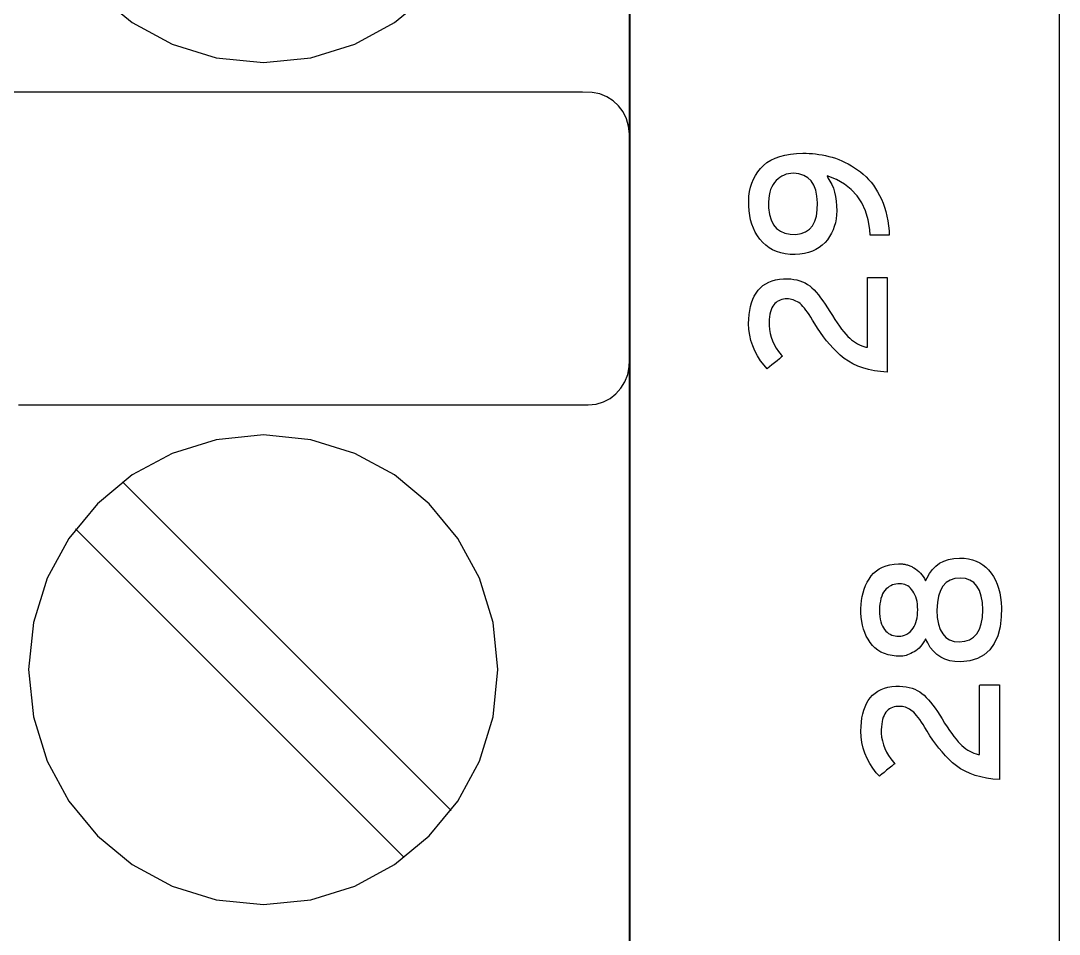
# Model space of a CAD drawing. Extents: x 1 to 47.7, y 0.2 to 35.
# Drawn here: x 37.238 to 37.978, y 11.747 to 12.398 of the extents above; entities that cross this region are included whole.
import ezdxf

# ---------------------------------------------------------------- set-up
doc = ezdxf.new("R2010")
doc.units = 0
doc.header["$MEASUREMENT"] = 0
for name, color, linetype in [('7_1__EMPTY_IO_BOARD_POSITI', 7, 'CONTINUOUS'), ('7_2___8__INDEPENDENT_INPUT', 7, 'CONTINUOUS'), ('7_3___8__OPTOISO_INDEPENDE', 7, 'CONTINUOUS'), ('7_4___24__OPTOISO_INDEPEND', 7, 'CONTINUOUS'), ('7_5___8__INDEPENDENT_INPUT', 7, 'CONTINUOUS'), ('7_6____8__INDEPENDENT_INPU', 7, 'CONTINUOUS'), ('7_7____8__OPTOISO_INDEPEND', 7, 'CONTINUOUS'), ('7_8____8__OPTOISO_INDEPEND', 7, 'CONTINUOUS'), ('8_0_____DWG', 7, 'CONTINUOUS')]:
    doc.layers.add(name, color=color, linetype=linetype)

msp = doc.modelspace()

# ---------------------------------------------------------------- linework, layer by layer
at = {"layer": '7_1__EMPTY_IO_BOARD_POSITI'}
msp.add_lwpolyline([(37.67219, 12.44011), (37.67219, 12.35263), (37.67219, 12.26309), (37.67219, 12.17165), (37.67219, 11.98367), (37.67219, 11.78993), (37.67219, 11.59163), (37.67219, 11.39002), (37.67219, 10.98171), (37.67219, 10.57481)], dxfattribs=at)
at = {"layer": '7_2___8__INDEPENDENT_INPUT'}
for points in [[(37.67212, 10.75278), (37.67212, 11.04409), (37.67212, 11.3354), (37.67212, 11.62315), (37.67212, 11.76457), (37.67212, 11.90377), (37.67212, 12.04029), (37.67212, 12.1737), (37.67212, 12.30354), (37.67212, 12.42937)], [(37.29279, 12.41696), (37.31758, 12.39652), (37.34602, 12.38109), (37.37744, 12.37134), (37.41114, 12.36794), (37.44483, 12.37134), (37.47619, 12.38109), (37.50457, 12.39652), (37.5293, 12.41696)], [(37.23653, 12.12397), (37.26625, 12.12397), (37.31803, 12.12397), (37.38383, 12.12397), (37.45565, 12.12397), (37.52546, 12.12397), (37.58525, 12.12397), (37.627, 12.12397), (37.6427, 12.12397), (37.64826, 12.12451), (37.65347, 12.12607), (37.65822, 12.12854), (37.66243, 12.13182), (37.66599, 12.13582), (37.6688, 12.14043), (37.67077, 12.14555), (37.67181, 12.15108), (37.67194, 12.1556), (37.67194, 12.1674), (37.67194, 12.18795), (37.67194, 12.21407), (37.67194, 12.24258), (37.67194, 12.27029), (37.67194, 12.29402), (37.67194, 12.3106), (37.67194, 12.31683), (37.67142, 12.32253), (37.6699, 12.32786), (37.66749, 12.33274), (37.6643, 12.33705), (37.6604, 12.34071), (37.65591, 12.34359), (37.65092, 12.34562), (37.64552, 12.34668), (37.63861, 12.34682), (37.60888, 12.34682), (37.55711, 12.34682), (37.4913, 12.34682), (37.41949, 12.34682), (37.34968, 12.34682), (37.28989, 12.34682), (37.24813, 12.34682), (37.23243, 12.34682)], [(37.5448, 11.83494), (37.31053, 12.0692)], [(37.51138, 11.80152), (37.27711, 12.03578)]]:
    msp.add_lwpolyline(points, dxfattribs=at)
msp.add_lwpolyline([(37.41114, 11.76793), (37.44483, 11.77133), (37.47619, 11.78109), (37.50457, 11.79652), (37.5293, 11.81696), (37.5497, 11.84174), (37.56509, 11.87018), (37.57483, 11.90161), (37.57822, 11.93536), (37.57483, 11.96906), (37.56509, 12.00045), (37.5497, 12.02886), (37.5293, 12.05362), (37.50457, 12.07405), (37.47619, 12.08947), (37.44483, 12.09922), (37.41114, 12.10262), (37.37744, 12.09922), (37.34602, 12.08947), (37.31758, 12.07405), (37.29279, 12.05362), (37.27233, 12.02886), (37.25687, 12.00045), (37.2471, 11.96906), (37.24369, 11.93536), (37.2471, 11.90161), (37.25687, 11.87018), (37.27233, 11.84174), (37.29279, 11.81696), (37.31758, 11.79652), (37.34602, 11.78109), (37.37744, 11.77133)], close=True, dxfattribs=at)
at = {"layer": '7_3___8__OPTOISO_INDEPENDE'}
for points in [[(37.67212, 10.75278), (37.67212, 11.04409), (37.67212, 11.3354), (37.67212, 11.62315), (37.67212, 11.76457), (37.67212, 11.90377), (37.67212, 12.04029), (37.67212, 12.1737), (37.67212, 12.30354), (37.67212, 12.42937)], [(37.29279, 12.41696), (37.31758, 12.39652), (37.34602, 12.38109), (37.37744, 12.37134), (37.41114, 12.36794), (37.44483, 12.37134), (37.47619, 12.38109), (37.50457, 12.39652), (37.5293, 12.41696)], [(37.23653, 12.12397), (37.26625, 12.12397), (37.31803, 12.12397), (37.38383, 12.12397), (37.45565, 12.12397), (37.52546, 12.12397), (37.58525, 12.12397), (37.627, 12.12397), (37.6427, 12.12397), (37.64826, 12.12451), (37.65347, 12.12607), (37.65822, 12.12854), (37.66243, 12.13182), (37.66599, 12.13582), (37.6688, 12.14043), (37.67077, 12.14555), (37.67181, 12.15108), (37.67194, 12.1556), (37.67194, 12.1674), (37.67194, 12.18795), (37.67194, 12.21407), (37.67194, 12.24258), (37.67194, 12.27029), (37.67194, 12.29402), (37.67194, 12.3106), (37.67194, 12.31683), (37.67142, 12.32253), (37.6699, 12.32786), (37.66749, 12.33274), (37.6643, 12.33705), (37.6604, 12.34071), (37.65591, 12.34359), (37.65092, 12.34562), (37.64552, 12.34668), (37.63861, 12.34682), (37.60888, 12.34682), (37.55711, 12.34682), (37.4913, 12.34682), (37.41949, 12.34682), (37.34968, 12.34682), (37.28989, 12.34682), (37.24813, 12.34682), (37.23243, 12.34682)], [(37.5448, 11.83494), (37.31053, 12.0692)], [(37.51138, 11.80152), (37.27711, 12.03578)]]:
    msp.add_lwpolyline(points, dxfattribs=at)
msp.add_lwpolyline([(37.41114, 11.76793), (37.44483, 11.77133), (37.47619, 11.78109), (37.50457, 11.79652), (37.5293, 11.81696), (37.5497, 11.84174), (37.56509, 11.87018), (37.57483, 11.90161), (37.57822, 11.93536), (37.57483, 11.96906), (37.56509, 12.00045), (37.5497, 12.02886), (37.5293, 12.05362), (37.50457, 12.07405), (37.47619, 12.08947), (37.44483, 12.09922), (37.41114, 12.10262), (37.37744, 12.09922), (37.34602, 12.08947), (37.31758, 12.07405), (37.29279, 12.05362), (37.27233, 12.02886), (37.25687, 12.00045), (37.2471, 11.96906), (37.24369, 11.93536), (37.2471, 11.90161), (37.25687, 11.87018), (37.27233, 11.84174), (37.29279, 11.81696), (37.31758, 11.79652), (37.34602, 11.78109), (37.37744, 11.77133)], close=True, dxfattribs=at)
at = {"layer": '7_4___24__OPTOISO_INDEPEND'}
for points in [[(37.67212, 10.75278), (37.67212, 11.04409), (37.67212, 11.3354), (37.67212, 11.62315), (37.67212, 11.76457), (37.67212, 11.90377), (37.67212, 12.04029), (37.67212, 12.1737), (37.67212, 12.30354), (37.67212, 12.42937)], [(37.29279, 12.41696), (37.31758, 12.39652), (37.34602, 12.38109), (37.37744, 12.37134), (37.41114, 12.36794), (37.44483, 12.37134), (37.47619, 12.38109), (37.50457, 12.39652), (37.5293, 12.41696)], [(37.23653, 12.12397), (37.26625, 12.12397), (37.31803, 12.12397), (37.38383, 12.12397), (37.45565, 12.12397), (37.52546, 12.12397), (37.58525, 12.12397), (37.627, 12.12397), (37.6427, 12.12397), (37.64826, 12.12451), (37.65347, 12.12607), (37.65822, 12.12854), (37.66243, 12.13182), (37.66599, 12.13582), (37.6688, 12.14043), (37.67077, 12.14555), (37.67181, 12.15108), (37.67194, 12.1556), (37.67194, 12.1674), (37.67194, 12.18795), (37.67194, 12.21407), (37.67194, 12.24258), (37.67194, 12.27029), (37.67194, 12.29402), (37.67194, 12.3106), (37.67194, 12.31683), (37.67142, 12.32253), (37.6699, 12.32786), (37.66749, 12.33274), (37.6643, 12.33705), (37.6604, 12.34071), (37.65591, 12.34359), (37.65092, 12.34562), (37.64552, 12.34668), (37.63861, 12.34682), (37.60888, 12.34682), (37.55711, 12.34682), (37.4913, 12.34682), (37.41949, 12.34682), (37.34968, 12.34682), (37.28989, 12.34682), (37.24813, 12.34682), (37.23243, 12.34682)], [(37.5448, 11.83494), (37.31053, 12.0692)], [(37.51138, 11.80152), (37.27711, 12.03578)]]:
    msp.add_lwpolyline(points, dxfattribs=at)
msp.add_lwpolyline([(37.41114, 11.76793), (37.44483, 11.77133), (37.47619, 11.78109), (37.50457, 11.79652), (37.5293, 11.81696), (37.5497, 11.84174), (37.56509, 11.87018), (37.57483, 11.90161), (37.57822, 11.93536), (37.57483, 11.96906), (37.56509, 12.00045), (37.5497, 12.02886), (37.5293, 12.05362), (37.50457, 12.07405), (37.47619, 12.08947), (37.44483, 12.09922), (37.41114, 12.10262), (37.37744, 12.09922), (37.34602, 12.08947), (37.31758, 12.07405), (37.29279, 12.05362), (37.27233, 12.02886), (37.25687, 12.00045), (37.2471, 11.96906), (37.24369, 11.93536), (37.2471, 11.90161), (37.25687, 11.87018), (37.27233, 11.84174), (37.29279, 11.81696), (37.31758, 11.79652), (37.34602, 11.78109), (37.37744, 11.77133)], close=True, dxfattribs=at)
at = {"layer": '7_5___8__INDEPENDENT_INPUT'}
for points in [[(37.67212, 10.75278), (37.67212, 11.04409), (37.67212, 11.3354), (37.67212, 11.62315), (37.67212, 11.76457), (37.67212, 11.90377), (37.67212, 12.04029), (37.67212, 12.1737), (37.67212, 12.30354), (37.67212, 12.42937)], [(37.29279, 12.41696), (37.31758, 12.39652), (37.34602, 12.38109), (37.37744, 12.37134), (37.41114, 12.36794), (37.44483, 12.37134), (37.47619, 12.38109), (37.50457, 12.39652), (37.5293, 12.41696)], [(37.23653, 12.12397), (37.26625, 12.12397), (37.31803, 12.12397), (37.38383, 12.12397), (37.45565, 12.12397), (37.52546, 12.12397), (37.58525, 12.12397), (37.627, 12.12397), (37.6427, 12.12397), (37.64826, 12.12451), (37.65347, 12.12607), (37.65822, 12.12854), (37.66243, 12.13182), (37.66599, 12.13582), (37.6688, 12.14043), (37.67077, 12.14555), (37.67181, 12.15108), (37.67194, 12.1556), (37.67194, 12.1674), (37.67194, 12.18795), (37.67194, 12.21407), (37.67194, 12.24258), (37.67194, 12.27029), (37.67194, 12.29402), (37.67194, 12.3106), (37.67194, 12.31683), (37.67142, 12.32253), (37.6699, 12.32786), (37.66749, 12.33274), (37.6643, 12.33705), (37.6604, 12.34071), (37.65591, 12.34359), (37.65092, 12.34562), (37.64552, 12.34668), (37.63861, 12.34682), (37.60888, 12.34682), (37.55711, 12.34682), (37.4913, 12.34682), (37.41949, 12.34682), (37.34968, 12.34682), (37.28989, 12.34682), (37.24813, 12.34682), (37.23243, 12.34682)], [(37.5448, 11.83494), (37.31053, 12.0692)], [(37.51138, 11.80152), (37.27711, 12.03578)]]:
    msp.add_lwpolyline(points, dxfattribs=at)
msp.add_lwpolyline([(37.41114, 11.76793), (37.44483, 11.77133), (37.47619, 11.78109), (37.50457, 11.79652), (37.5293, 11.81696), (37.5497, 11.84174), (37.56509, 11.87018), (37.57483, 11.90161), (37.57822, 11.93536), (37.57483, 11.96906), (37.56509, 12.00045), (37.5497, 12.02886), (37.5293, 12.05362), (37.50457, 12.07405), (37.47619, 12.08947), (37.44483, 12.09922), (37.41114, 12.10262), (37.37744, 12.09922), (37.34602, 12.08947), (37.31758, 12.07405), (37.29279, 12.05362), (37.27233, 12.02886), (37.25687, 12.00045), (37.2471, 11.96906), (37.24369, 11.93536), (37.2471, 11.90161), (37.25687, 11.87018), (37.27233, 11.84174), (37.29279, 11.81696), (37.31758, 11.79652), (37.34602, 11.78109), (37.37744, 11.77133)], close=True, dxfattribs=at)
at = {"layer": '7_6____8__INDEPENDENT_INPU'}
for points in [[(37.67212, 10.75278), (37.67212, 11.04409), (37.67212, 11.3354), (37.67212, 11.62315), (37.67212, 11.76457), (37.67212, 11.90377), (37.67212, 12.04029), (37.67212, 12.1737), (37.67212, 12.30354), (37.67212, 12.42937)], [(37.29279, 12.41696), (37.31758, 12.39652), (37.34602, 12.38109), (37.37744, 12.37134), (37.41114, 12.36794), (37.44483, 12.37134), (37.47619, 12.38109), (37.50457, 12.39652), (37.5293, 12.41696)], [(37.23653, 12.12397), (37.26625, 12.12397), (37.31803, 12.12397), (37.38383, 12.12397), (37.45565, 12.12397), (37.52546, 12.12397), (37.58525, 12.12397), (37.627, 12.12397), (37.6427, 12.12397), (37.64826, 12.12451), (37.65347, 12.12607), (37.65822, 12.12854), (37.66243, 12.13182), (37.66599, 12.13582), (37.6688, 12.14043), (37.67077, 12.14555), (37.67181, 12.15108), (37.67194, 12.1556), (37.67194, 12.1674), (37.67194, 12.18795), (37.67194, 12.21407), (37.67194, 12.24258), (37.67194, 12.27029), (37.67194, 12.29402), (37.67194, 12.3106), (37.67194, 12.31683), (37.67142, 12.32253), (37.6699, 12.32786), (37.66749, 12.33274), (37.6643, 12.33705), (37.6604, 12.34071), (37.65591, 12.34359), (37.65092, 12.34562), (37.64552, 12.34668), (37.63861, 12.34682), (37.60888, 12.34682), (37.55711, 12.34682), (37.4913, 12.34682), (37.41949, 12.34682), (37.34968, 12.34682), (37.28989, 12.34682), (37.24813, 12.34682), (37.23243, 12.34682)], [(37.5448, 11.83494), (37.31053, 12.0692)], [(37.51138, 11.80152), (37.27711, 12.03578)]]:
    msp.add_lwpolyline(points, dxfattribs=at)
msp.add_lwpolyline([(37.41114, 11.76793), (37.44483, 11.77133), (37.47619, 11.78109), (37.50457, 11.79652), (37.5293, 11.81696), (37.5497, 11.84174), (37.56509, 11.87018), (37.57483, 11.90161), (37.57822, 11.93536), (37.57483, 11.96906), (37.56509, 12.00045), (37.5497, 12.02886), (37.5293, 12.05362), (37.50457, 12.07405), (37.47619, 12.08947), (37.44483, 12.09922), (37.41114, 12.10262), (37.37744, 12.09922), (37.34602, 12.08947), (37.31758, 12.07405), (37.29279, 12.05362), (37.27233, 12.02886), (37.25687, 12.00045), (37.2471, 11.96906), (37.24369, 11.93536), (37.2471, 11.90161), (37.25687, 11.87018), (37.27233, 11.84174), (37.29279, 11.81696), (37.31758, 11.79652), (37.34602, 11.78109), (37.37744, 11.77133)], close=True, dxfattribs=at)
at = {"layer": '7_7____8__OPTOISO_INDEPEND'}
for points in [[(37.67212, 10.75278), (37.67212, 11.04409), (37.67212, 11.3354), (37.67212, 11.62315), (37.67212, 11.76457), (37.67212, 11.90377), (37.67212, 12.04029), (37.67212, 12.1737), (37.67212, 12.30354), (37.67212, 12.42937)], [(37.29279, 12.41696), (37.31758, 12.39652), (37.34602, 12.38109), (37.37744, 12.37134), (37.41114, 12.36794), (37.44483, 12.37134), (37.47619, 12.38109), (37.50457, 12.39652), (37.5293, 12.41696)], [(37.23653, 12.12397), (37.26625, 12.12397), (37.31803, 12.12397), (37.38383, 12.12397), (37.45565, 12.12397), (37.52546, 12.12397), (37.58525, 12.12397), (37.627, 12.12397), (37.6427, 12.12397), (37.64826, 12.12451), (37.65347, 12.12607), (37.65822, 12.12854), (37.66243, 12.13182), (37.66599, 12.13582), (37.6688, 12.14043), (37.67077, 12.14555), (37.67181, 12.15108), (37.67194, 12.1556), (37.67194, 12.1674), (37.67194, 12.18795), (37.67194, 12.21407), (37.67194, 12.24258), (37.67194, 12.27029), (37.67194, 12.29402), (37.67194, 12.3106), (37.67194, 12.31683), (37.67142, 12.32253), (37.6699, 12.32786), (37.66749, 12.33274), (37.6643, 12.33705), (37.6604, 12.34071), (37.65591, 12.34359), (37.65092, 12.34562), (37.64552, 12.34668), (37.63861, 12.34682), (37.60888, 12.34682), (37.55711, 12.34682), (37.4913, 12.34682), (37.41949, 12.34682), (37.34968, 12.34682), (37.28989, 12.34682), (37.24813, 12.34682), (37.23243, 12.34682)], [(37.5448, 11.83494), (37.31053, 12.0692)], [(37.51138, 11.80152), (37.27711, 12.03578)]]:
    msp.add_lwpolyline(points, dxfattribs=at)
msp.add_lwpolyline([(37.41114, 11.76793), (37.44483, 11.77133), (37.47619, 11.78109), (37.50457, 11.79652), (37.5293, 11.81696), (37.5497, 11.84174), (37.56509, 11.87018), (37.57483, 11.90161), (37.57822, 11.93536), (37.57483, 11.96906), (37.56509, 12.00045), (37.5497, 12.02886), (37.5293, 12.05362), (37.50457, 12.07405), (37.47619, 12.08947), (37.44483, 12.09922), (37.41114, 12.10262), (37.37744, 12.09922), (37.34602, 12.08947), (37.31758, 12.07405), (37.29279, 12.05362), (37.27233, 12.02886), (37.25687, 12.00045), (37.2471, 11.96906), (37.24369, 11.93536), (37.2471, 11.90161), (37.25687, 11.87018), (37.27233, 11.84174), (37.29279, 11.81696), (37.31758, 11.79652), (37.34602, 11.78109), (37.37744, 11.77133)], close=True, dxfattribs=at)
at = {"layer": '7_8____8__OPTOISO_INDEPEND'}
for points in [[(37.67212, 10.75278), (37.67212, 11.04409), (37.67212, 11.3354), (37.67212, 11.62315), (37.67212, 11.76457), (37.67212, 11.90377), (37.67212, 12.04029), (37.67212, 12.1737), (37.67212, 12.30354), (37.67212, 12.42937)], [(37.29279, 12.41696), (37.31758, 12.39652), (37.34602, 12.38109), (37.37744, 12.37134), (37.41114, 12.36794), (37.44483, 12.37134), (37.47619, 12.38109), (37.50457, 12.39652), (37.5293, 12.41696)], [(37.23653, 12.12397), (37.26625, 12.12397), (37.31803, 12.12397), (37.38383, 12.12397), (37.45565, 12.12397), (37.52546, 12.12397), (37.58525, 12.12397), (37.627, 12.12397), (37.6427, 12.12397), (37.64826, 12.12451), (37.65347, 12.12607), (37.65822, 12.12854), (37.66243, 12.13182), (37.66599, 12.13582), (37.6688, 12.14043), (37.67077, 12.14555), (37.67181, 12.15108), (37.67194, 12.1556), (37.67194, 12.1674), (37.67194, 12.18795), (37.67194, 12.21407), (37.67194, 12.24258), (37.67194, 12.27029), (37.67194, 12.29402), (37.67194, 12.3106), (37.67194, 12.31683), (37.67142, 12.32253), (37.6699, 12.32786), (37.66749, 12.33274), (37.6643, 12.33705), (37.6604, 12.34071), (37.65591, 12.34359), (37.65092, 12.34562), (37.64552, 12.34668), (37.63861, 12.34682), (37.60888, 12.34682), (37.55711, 12.34682), (37.4913, 12.34682), (37.41949, 12.34682), (37.34968, 12.34682), (37.28989, 12.34682), (37.24813, 12.34682), (37.23243, 12.34682)], [(37.5448, 11.83494), (37.31053, 12.0692)], [(37.51138, 11.80152), (37.27711, 12.03578)]]:
    msp.add_lwpolyline(points, dxfattribs=at)
msp.add_lwpolyline([(37.41114, 11.76793), (37.44483, 11.77133), (37.47619, 11.78109), (37.50457, 11.79652), (37.5293, 11.81696), (37.5497, 11.84174), (37.56509, 11.87018), (37.57483, 11.90161), (37.57822, 11.93536), (37.57483, 11.96906), (37.56509, 12.00045), (37.5497, 12.02886), (37.5293, 12.05362), (37.50457, 12.07405), (37.47619, 12.08947), (37.44483, 12.09922), (37.41114, 12.10262), (37.37744, 12.09922), (37.34602, 12.08947), (37.31758, 12.07405), (37.29279, 12.05362), (37.27233, 12.02886), (37.25687, 12.00045), (37.2471, 11.96906), (37.24369, 11.93536), (37.2471, 11.90161), (37.25687, 11.87018), (37.27233, 11.84174), (37.29279, 11.81696), (37.31758, 11.79652), (37.34602, 11.78109), (37.37744, 11.77133)], close=True, dxfattribs=at)
at = {"layer": '8_0_____DWG'}
msp.add_lwpolyline([(37.97843, 13.94184), (37.97843, 13.75805), (37.97843, 13.57284), (37.97843, 13.3863), (37.97843, 13.19851), (37.97843, 13.00958), (37.97843, 12.8196), (37.97843, 12.62867), (37.97843, 12.43688), (37.97843, 12.24433), (37.97843, 12.05111), (37.97843, 11.66305), (37.97843, 11.27346), (37.97843, 10.88312), (37.97843, 10.49277)], dxfattribs=at)
for points in [[(37.79575, 12.3034), (37.79797, 12.30336), (37.80022, 12.30326), (37.80248, 12.30308), (37.80477, 12.30283), (37.80707, 12.30251), (37.8094, 12.30212), (37.81174, 12.30166), (37.81411, 12.30112), (37.81649, 12.3005), (37.81887, 12.29973), (37.82121, 12.29887), (37.82353, 12.2979), (37.82581, 12.29684), (37.82807, 12.29567), (37.83029, 12.29441), (37.83249, 12.29304), (37.83465, 12.29158), (37.83676, 12.29003), (37.83876, 12.28838), (37.84068, 12.28661), (37.84252, 12.28471), (37.84426, 12.28268), (37.84591, 12.28053), (37.84748, 12.27825), (37.84896, 12.27585), (37.85035, 12.27333), (37.85166, 12.27064), (37.85284, 12.26782), (37.85389, 12.26485), (37.8548, 12.26175), (37.85558, 12.2585), (37.85622, 12.25512), (37.85673, 12.2516), (37.8571, 12.24793), (37.85727, 12.24502), (37.85655, 12.24502), (37.85506, 12.24502), (37.85303, 12.24502), (37.85072, 12.24502), (37.84839, 12.24502), (37.84627, 12.24502), (37.84463, 12.24502), (37.84371, 12.24502), (37.84333, 12.24902), (37.84224, 12.25596), (37.84037, 12.26228), (37.83774, 12.26798), (37.83434, 12.27306), (37.83018, 12.27752), (37.82524, 12.28136), (37.81953, 12.28458), (37.81306, 12.28718), (37.81347, 12.28576), (37.815, 12.28349), (37.81633, 12.28102), (37.81744, 12.27837), (37.81833, 12.27552), (37.81902, 12.27248), (37.81949, 12.26924), (37.81974, 12.26582), (37.81979, 12.2623), (37.81966, 12.25938), (37.81933, 12.25656), (37.81881, 12.25383), (37.81808, 12.25121), (37.81715, 12.24869), (37.81602, 12.24627), (37.8147, 12.24395), (37.81317, 12.24173), (37.81145, 12.23962), (37.80951, 12.23772), (37.80737, 12.23606), (37.80502, 12.23465), (37.80247, 12.23347), (37.7997, 12.23254), (37.79673, 12.23185), (37.79355, 12.23141), (37.79016, 12.2312), (37.78657, 12.23129), (37.78314, 12.23167), (37.77992, 12.23233), (37.77691, 12.23327), (37.77412, 12.23449), (37.77154, 12.23599), (37.76917, 12.23776), (37.76701, 12.23982), (37.76506, 12.24214), (37.7633, 12.24458), (37.76175, 12.24717), (37.76043, 12.2499), (37.75931, 12.25279), (37.75842, 12.25582), (37.75774, 12.259), (37.75728, 12.26233), (37.75704, 12.2658), (37.75702, 12.26936), (37.75723, 12.27276), (37.75768, 12.27602), (37.75837, 12.27913), (37.7593, 12.28209), (37.76047, 12.2849), (37.76187, 12.28757), (37.76352, 12.29009), (37.7654, 12.29246), (37.76756, 12.29469), (37.77003, 12.29667), (37.7728, 12.2984), (37.77587, 12.29988), (37.77924, 12.3011), (37.78291, 12.30206), (37.78689, 12.30276), (37.79117, 12.30321)], [(37.78894, 12.28904), (37.78716, 12.28896), (37.78546, 12.28872), (37.78382, 12.28832), (37.78225, 12.28776), (37.78075, 12.28704), (37.77931, 12.28615), (37.77795, 12.28511), (37.77666, 12.28391), (37.77545, 12.28255), (37.77438, 12.28102), (37.77346, 12.27934), (37.7727, 12.2775), (37.77208, 12.2755), (37.77161, 12.27333), (37.77129, 12.27101), (37.77113, 12.26852), (37.77126, 12.26439), (37.77192, 12.25975), (37.77309, 12.25576), (37.77477, 12.25242), (37.77696, 12.24973), (37.77966, 12.24769), (37.78288, 12.24629), (37.7866, 12.24555), (37.79071, 12.24549), (37.79443, 12.24611), (37.79764, 12.24736), (37.80034, 12.24922), (37.80251, 12.25171), (37.80418, 12.25482), (37.80533, 12.25855), (37.80596, 12.2629), (37.80609, 12.26788), (37.80573, 12.27276), (37.80486, 12.27699), (37.80349, 12.28059), (37.8016, 12.28356), (37.7992, 12.28588), (37.79629, 12.28757), (37.79287, 12.28862)], [(37.85574, 12.1473), (37.85108, 12.1477), (37.84666, 12.14833), (37.84247, 12.14921), (37.83853, 12.15031), (37.83482, 12.15166), (37.83135, 12.15324), (37.82811, 12.15506), (37.82512, 12.15711), (37.82237, 12.1594), (37.81978, 12.16183), (37.81728, 12.16437), (37.81487, 12.16701), (37.81256, 12.16975), (37.81034, 12.17258), (37.80822, 12.17553), (37.80618, 12.17857), (37.80425, 12.18171), (37.80263, 12.18445), (37.80137, 12.18648), (37.80015, 12.18835), (37.79897, 12.19006), (37.79783, 12.19161), (37.79673, 12.19299), (37.79568, 12.19421), (37.79466, 12.19527), (37.79368, 12.19617), (37.79272, 12.19689), (37.79174, 12.19749), (37.79074, 12.19802), (37.78973, 12.19847), (37.7887, 12.19884), (37.78765, 12.19913), (37.78658, 12.19934), (37.78549, 12.19947), (37.78439, 12.19952), (37.78308, 12.19948), (37.78182, 12.19933), (37.78062, 12.19908), (37.77949, 12.19872), (37.77843, 12.19825), (37.77744, 12.19769), (37.77652, 12.19701), (37.77567, 12.19623), (37.77488, 12.19534), (37.77415, 12.19428), (37.77351, 12.19308), (37.77295, 12.19173), (37.77249, 12.19025), (37.77212, 12.18862), (37.77183, 12.18686), (37.77164, 12.18495), (37.77153, 12.1829), (37.77154, 12.18049), (37.7718, 12.17764), (37.7723, 12.17487), (37.77304, 12.17217), (37.77401, 12.16954), (37.77522, 12.16699), (37.77668, 12.1645), (37.77836, 12.16209), (37.78029, 12.15975), (37.7811, 12.15863), (37.7803, 12.15798), (37.77895, 12.15689), (37.77725, 12.1555), (37.77537, 12.15397), (37.77353, 12.15248), (37.77192, 12.15117), (37.77074, 12.1502), (37.77018, 12.14974), (37.76797, 12.1522), (37.76545, 12.15548), (37.76326, 12.15889), (37.7614, 12.16242), (37.75987, 12.16607), (37.75866, 12.16984), (37.75778, 12.17374), (37.75722, 12.17776), (37.757, 12.1819), (37.75708, 12.18521), (37.75733, 12.18836), (37.75774, 12.19134), (37.75832, 12.19415), (37.75907, 12.19679), (37.75998, 12.19927), (37.76105, 12.20158), (37.76229, 12.20373), (37.76371, 12.2057), (37.76536, 12.20748), (37.76718, 12.20903), (37.76918, 12.21038), (37.77136, 12.2115), (37.77372, 12.21241), (37.77626, 12.2131), (37.77897, 12.21357), (37.78186, 12.21383), (37.78463, 12.21387), (37.787, 12.21373), (37.78927, 12.21345), (37.79142, 12.21303), (37.79346, 12.21246), (37.79539, 12.21176), (37.79722, 12.2109), (37.79893, 12.20991), (37.80054, 12.20877), (37.80207, 12.20745), (37.80361, 12.20593), (37.80516, 12.20425), (37.80674, 12.20239), (37.80834, 12.20037), (37.80995, 12.19817), (37.81159, 12.1958), (37.81324, 12.19327), (37.81492, 12.19056), (37.81669, 12.18766), (37.81842, 12.18493), (37.8201, 12.18241), (37.82173, 12.18009), (37.8233, 12.17797), (37.82481, 12.17606), (37.82627, 12.17435), (37.82768, 12.17284), (37.82904, 12.17154), (37.83041, 12.17037), (37.8318, 12.16932), (37.83322, 12.16836), (37.83465, 12.16752), (37.83611, 12.16678), (37.83759, 12.16615), (37.83909, 12.16562), (37.84061, 12.1652), (37.84163, 12.16518), (37.84163, 12.16807), (37.84163, 12.17367), (37.84163, 12.18108), (37.84163, 12.18943), (37.84163, 12.19783), (37.84163, 12.20539), (37.84163, 12.21124), (37.84163, 12.21447), (37.8418, 12.21484), (37.84281, 12.21484), (37.84452, 12.21484), (37.8467, 12.21484), (37.84909, 12.21484), (37.85143, 12.21484), (37.85349, 12.21484), (37.855, 12.21484), (37.85571, 12.21484), (37.85574, 12.21335), (37.85574, 12.20765), (37.85574, 12.19883), (37.85574, 12.18808), (37.85574, 12.17659), (37.85574, 12.16557), (37.85574, 12.15622), (37.85574, 12.14973)], [(37.90744, 12.01485), (37.91067, 12.01469), (37.91371, 12.01427), (37.91657, 12.0136), (37.91924, 12.01267), (37.92173, 12.01148), (37.92405, 12.01003), (37.92617, 12.00833), (37.92812, 12.00636), (37.9299, 12.00415), (37.93151, 12.00173), (37.93293, 11.99912), (37.93415, 11.99631), (37.93517, 11.9933), (37.936, 11.9901), (37.93663, 11.9867), (37.93705, 11.9831), (37.93729, 11.97931), (37.93715, 11.97305), (37.93625, 11.96578), (37.93458, 11.95944), (37.93213, 11.95403), (37.92892, 11.94955), (37.92494, 11.946), (37.92019, 11.94339), (37.91467, 11.9417), (37.90838, 11.94095), (37.90403, 11.94108), (37.90036, 11.94168), (37.89699, 11.94271), (37.89392, 11.94419), (37.89115, 11.9461), (37.88868, 11.94845), (37.88651, 11.95124), (37.88464, 11.95447), (37.88316, 11.95735), (37.88233, 11.95579), (37.88145, 11.95434), (37.88052, 11.95301), (37.87954, 11.95179), (37.87851, 11.9507), (37.87742, 11.94972), (37.87628, 11.94886), (37.87509, 11.94811), (37.87387, 11.94746), (37.87267, 11.94686), (37.87149, 11.94634), (37.87033, 11.9459), (37.86919, 11.94554), (37.86806, 11.94526), (37.86696, 11.94507), (37.86587, 11.94495), (37.86479, 11.94491), (37.86223, 11.94501), (37.85922, 11.94535), (37.85641, 11.94594), (37.85379, 11.94678), (37.85135, 11.94787), (37.84911, 11.94922), (37.84706, 11.95082), (37.8452, 11.95266), (37.84353, 11.95477), (37.84212, 11.95695), (37.84089, 11.95926), (37.83982, 11.9617), (37.83893, 11.96426), (37.83821, 11.96695), (37.83765, 11.96976), (37.83727, 11.97269), (37.83707, 11.97575), (37.83703, 11.97887), (37.83716, 11.98183), (37.83747, 11.98469), (37.83795, 11.98746), (37.8386, 11.99013), (37.83942, 11.99271), (37.84041, 11.9952), (37.84157, 11.9976), (37.84291, 11.9999), (37.84442, 12.00209), (37.84613, 12.00405), (37.84804, 12.00576), (37.85016, 12.00723), (37.85248, 12.00845), (37.855, 12.00941), (37.85772, 12.01013), (37.86064, 12.0106), (37.86377, 12.01083), (37.86465, 12.01083), (37.86514, 12.01081), (37.86565, 12.01078), (37.86617, 12.01073), (37.8667, 12.01067), (37.86724, 12.0106), (37.86779, 12.01051), (37.86835, 12.01041), (37.86893, 12.01029), (37.86954, 12.01014), (37.87015, 12.00997), (37.87077, 12.00977), (37.87139, 12.00955), (37.87202, 12.00931), (37.87264, 12.00905), (37.87327, 12.00877), (37.87391, 12.00846), (37.87482, 12.00797), (37.87607, 12.00719), (37.87726, 12.0063), (37.87838, 12.0053), (37.87945, 12.00419), (37.88045, 12.00297), (37.88139, 12.00163), (37.88226, 12.00019), (37.88308, 11.99863), (37.8843, 12.00073), (37.88599, 12.00396), (37.88803, 12.00678), (37.89041, 12.00917), (37.89313, 12.01114), (37.89619, 12.0127), (37.8996, 12.01384), (37.90335, 12.01455)], [(37.86462, 11.9966), (37.86327, 11.99654), (37.86196, 11.99636), (37.8607, 11.99607), (37.85949, 11.99567), (37.85832, 11.99515), (37.8572, 11.99451), (37.85612, 11.99375), (37.8551, 11.99288), (37.85413, 11.99186), (37.85326, 11.99067), (37.8525, 11.9893), (37.85186, 11.98778), (37.85133, 11.9861), (37.85091, 11.98425), (37.8506, 11.98225), (37.8504, 11.98008), (37.85031, 11.97776), (37.8504, 11.97545), (37.85058, 11.97331), (37.85087, 11.97134), (37.85127, 11.96952), (37.85176, 11.96787), (37.85237, 11.96638), (37.85307, 11.96505), (37.85389, 11.96389), (37.85479, 11.96287), (37.85576, 11.96197), (37.85679, 11.9612), (37.85787, 11.96055), (37.859, 11.96002), (37.86019, 11.95962), (37.86143, 11.95934), (37.86273, 11.95919), (37.86408, 11.95916), (37.86546, 11.95923), (37.86678, 11.95944), (37.86803, 11.9598), (37.86922, 11.9603), (37.87034, 11.96093), (37.8714, 11.96172), (37.87239, 11.96264), (37.87332, 11.9637), (37.87419, 11.96489), (37.87497, 11.96616), (37.87564, 11.96754), (37.87621, 11.96903), (37.87668, 11.97062), (37.87704, 11.97231), (37.8773, 11.97411), (37.87746, 11.97601), (37.87751, 11.97801), (37.87746, 11.9801), (37.8773, 11.98207), (37.87703, 11.98391), (37.87665, 11.98563), (37.87617, 11.98723), (37.87558, 11.98871), (37.87488, 11.99007), (37.87407, 11.9913), (37.87321, 11.99241), (37.87232, 11.99339), (37.87138, 11.99424), (37.87039, 11.99496), (37.86934, 11.99555), (37.86824, 11.99601), (37.86709, 11.99633), (37.86588, 11.99653)], [(37.90786, 12.0006), (37.90402, 12.00027), (37.90067, 11.99922), (37.89784, 11.99745), (37.8955, 11.99495), (37.89367, 11.99173), (37.89235, 11.98779), (37.89153, 11.98313), (37.89121, 11.97774), (37.89152, 11.97245), (37.89231, 11.96786), (37.89358, 11.96398), (37.89533, 11.96081), (37.89757, 11.95834), (37.90029, 11.95657), (37.90349, 11.95551), (37.90717, 11.95516), (37.91107, 11.95557), (37.91445, 11.95667), (37.91732, 11.95847), (37.91969, 11.96096), (37.92154, 11.96415), (37.92288, 11.96803), (37.92371, 11.97261), (37.92403, 11.97788), (37.92369, 11.9832), (37.92287, 11.98782), (37.92157, 11.99172), (37.91979, 11.99492), (37.91753, 11.9974), (37.91479, 11.99918), (37.91157, 12.00024)], [(37.93576, 11.85696), (37.9311, 11.85737), (37.92668, 11.858), (37.9225, 11.85888), (37.91855, 11.85999), (37.91484, 11.86133), (37.91137, 11.86291), (37.90814, 11.86472), (37.90514, 11.86677), (37.90239, 11.86906), (37.8998, 11.8715), (37.8973, 11.87403), (37.89489, 11.87667), (37.89258, 11.87941), (37.89036, 11.88226), (37.88824, 11.8852), (37.88621, 11.88824), (37.88427, 11.89139), (37.88266, 11.89413), (37.8814, 11.89616), (37.88017, 11.89803), (37.87899, 11.89974), (37.87786, 11.90128), (37.87676, 11.90266), (37.8757, 11.90388), (37.87468, 11.90494), (37.8737, 11.90584), (37.87274, 11.90655), (37.87176, 11.90716), (37.87077, 11.90769), (37.86975, 11.90814), (37.86872, 11.90851), (37.86767, 11.9088), (37.8666, 11.909), (37.86551, 11.90913), (37.86441, 11.90918), (37.8631, 11.90914), (37.86184, 11.90899), (37.86064, 11.90874), (37.85952, 11.90838), (37.85846, 11.90792), (37.85747, 11.90735), (37.85655, 11.90667), (37.85569, 11.90589), (37.85491, 11.905), (37.85417, 11.90394), (37.85353, 11.90274), (37.85298, 11.9014), (37.85251, 11.89991), (37.85214, 11.89829), (37.85185, 11.89652), (37.85166, 11.89462), (37.85156, 11.89257), (37.85157, 11.89016), (37.85183, 11.88732), (37.85233, 11.88454), (37.85306, 11.88184), (37.85404, 11.87921), (37.85525, 11.87666), (37.8567, 11.87417), (37.85839, 11.87176), (37.86031, 11.86941), (37.86112, 11.86829), (37.86033, 11.86765), (37.85898, 11.86655), (37.85727, 11.86516), (37.8554, 11.86364), (37.85356, 11.86215), (37.85195, 11.86084), (37.85076, 11.85988), (37.8502, 11.85942), (37.848, 11.86187), (37.84548, 11.86515), (37.84329, 11.86856), (37.84142, 11.87209), (37.83989, 11.87574), (37.83868, 11.87951), (37.8378, 11.88341), (37.83725, 11.88743), (37.83702, 11.89157), (37.83711, 11.89488), (37.83735, 11.89803), (37.83777, 11.90101), (37.83835, 11.90382), (37.83909, 11.90646), (37.84, 11.90894), (37.84108, 11.91125), (37.84232, 11.91339), (37.84374, 11.91537), (37.84538, 11.91714), (37.84721, 11.9187), (37.84921, 11.92004), (37.85139, 11.92117), (37.85374, 11.92208), (37.85628, 11.92277), (37.85899, 11.92325), (37.86188, 11.92351), (37.86466, 11.92354), (37.86703, 11.92341), (37.86929, 11.92313), (37.87144, 11.92271), (37.87348, 11.92214), (37.87542, 11.92143), (37.87724, 11.92058), (37.87896, 11.91958), (37.88057, 11.91845), (37.88209, 11.91712), (37.88363, 11.91561), (37.88519, 11.91392), (37.88676, 11.91207), (37.88836, 11.91004), (37.88998, 11.90784), (37.89161, 11.90548), (37.89327, 11.90294), (37.89494, 11.90023), (37.89671, 11.89732), (37.89845, 11.8946), (37.90013, 11.89207), (37.90175, 11.88976), (37.90332, 11.88764), (37.90484, 11.88573), (37.9063, 11.88401), (37.9077, 11.88251), (37.90906, 11.8812), (37.91043, 11.88004), (37.91182, 11.87898), (37.91324, 11.87803), (37.91468, 11.87719), (37.91613, 11.87645), (37.91761, 11.87582), (37.91911, 11.87529), (37.92063, 11.87487), (37.92166, 11.87486), (37.92166, 11.87775), (37.92166, 11.88334), (37.92166, 11.89076), (37.92166, 11.8991), (37.92166, 11.9075), (37.92166, 11.91506), (37.92166, 11.9209), (37.92166, 11.92414), (37.92182, 11.92451), (37.92283, 11.92451), (37.92455, 11.92451), (37.92673, 11.92451), (37.92911, 11.92451), (37.93146, 11.92451), (37.93351, 11.92451), (37.93502, 11.92451), (37.93574, 11.92451), (37.93576, 11.92301), (37.93576, 11.91732), (37.93576, 11.90849), (37.93576, 11.89774), (37.93576, 11.88626), (37.93576, 11.87524), (37.93576, 11.86588), (37.93576, 11.85939)]]:
    msp.add_lwpolyline(points, close=True, dxfattribs=at)

doc.saveas('drawing.dxf')
